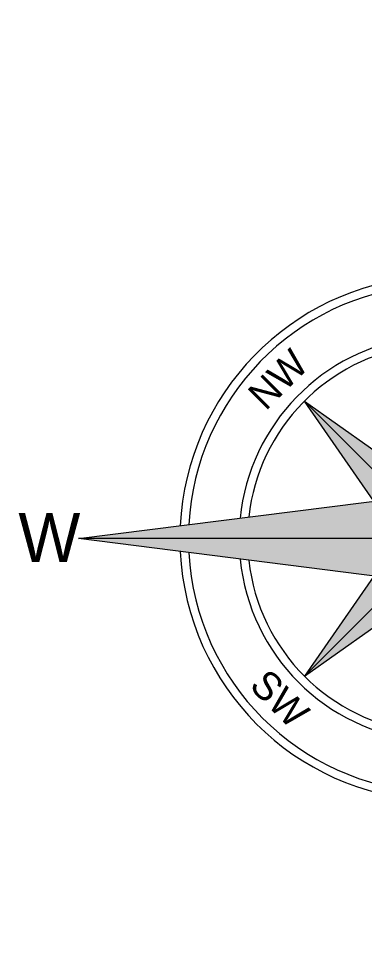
# Model space of a CAD drawing. Header units: metres. Extents: x -18745 to 220762, y -1579758 to -1356048.
# Drawn here: x 179142 to 186179, y -1382722 to -1363692 of the extents above; entities that cross this region are included whole.
import ezdxf

# ---------------------------------------------------------------- set-up
doc = ezdxf.new("R2010")
doc.units = ezdxf.units.M
doc.layers.get('0').update_dxf_attribs({"lineweight": 0})
doc.layers.add('A-100 - Copy$0$Frame', color=8, linetype='Continuous', lineweight=0)
doc.layers.add('A-100 - Copy$0$Proj', color=8, linetype='Continuous', lineweight=0)
doc.styles.add('A-100 - Copy$0$Standard', font='GOTHIC.TTF')

# ---------------------------------------------------------------- blocks, each defined once
blk = doc.blocks.new('A-100 - Copy$0$NORTH')
at = {"layer": 'A-100 - Copy$0$Proj'}
h = blk.add_hatch(color=256, dxfattribs=at)
h.dxf.hatch_style = 1
h.paths.add_polyline_path([(596056, 237883), (596056, 228351), (596889, 229184)])
h.paths.add_polyline_path([(603454, 228351), (596056, 228351), (596889, 227518)])
h.paths.add_polyline_path([(596889, 227518), (596056, 228351), (596056, 220953)])
h.paths.add_polyline_path([(596056, 228351), (588658, 228351), (595223, 227518)])
h.paths.add_polyline_path([(593258, 231149), (594671, 229114), (595223, 229184)])
h.paths.add_polyline_path([(596889, 227518), (596822, 226987), (598854, 225553)])
h.paths.add_polyline_path([(598854, 231149), (596889, 229184), (597441, 229114)])
h.paths.add_polyline_path([(595223, 227518), (593258, 225553), (595291, 226987)])
h = blk.add_hatch(color=256, dxfattribs=at)
h.dxf.hatch_style = 1
h.paths.add_polyline_path([(596056, 237883), (595223, 229184), (596056, 228351)])
h.paths.add_polyline_path([(593258, 231149), (595223, 229184), (595275, 229726)])
h.paths.add_polyline_path([(595223, 229184), (588658, 228351), (596056, 228351)])
h.paths.add_polyline_path([(598854, 231149), (596837, 229726), (596889, 229184)])
h.paths.add_polyline_path([(597441, 227588), (596889, 227518), (598854, 225553)])
h.paths.add_polyline_path([(595223, 227518), (594671, 227588), (593258, 225553)])
h.paths.add_polyline_path([(596056, 228351), (595223, 227518), (596056, 220953)])
h.paths.add_polyline_path([(596889, 229184), (596056, 228351), (603454, 228351)])
for p, q in [((596056, 228351), (596056, 237883)), ((593258, 225553), (598854, 231149)), ((598854, 225553), (593258, 231149)), ((603454, 228351), (588658, 228351)), ((596056, 228351), (596056, 220953))]:
    blk.add_line(p, q, dxfattribs=at)
blk.add_lwpolyline([(596889, 229184), (603454, 228351), (596889, 227518), (596056, 220953), (595223, 227518), (588658, 228351), (595223, 229184), (596056, 237883)], close=True, dxfattribs=at)
for points in [[(594671, 229114), (593258, 231149), (595275, 229726)], [(597441, 229114), (598854, 231149), (596837, 229726)], [(594671, 227588), (593258, 225553), (595275, 226976)], [(597441, 227588), (598854, 225553), (596837, 226976)]]:
    blk.add_lwpolyline(points, dxfattribs=at)
for radius, start, end in [(5334, 94.3382, 177.1764), (5334, 2.8236, 85.6618), (5162, 94.6685, 176.8376), (5162, 3.1624, 85.3315), (4129, 97.241, 174.1985), (4129, 5.8015, 82.759), (3957, 97.8035, 173.6212), (3957, 6.3788, 82.1965), (5334, 182.8236, 267.1764), (5162, 183.1624, 266.8376), (5334, 272.8236, 357.1764), (5162, 273.1624, 356.8376), (4129, 185.8015, 264.1985), (3957, 186.3788, 263.6212), (4129, 275.8015, 354.1985), (3957, 276.3788, 353.6212)]:
    blk.add_arc((596056, 228351), radius, start, end, dxfattribs=at)
at = {"layer": 'A-100 - Copy$0$Proj', "style": 'A-100 - Copy$0$Standard'}
for s, p in [('N', (595560, 237927)), ('W', (587433, 227873)), ('E', (603416, 227873)), ('S', (595560, 219911))]:
    blk.add_text(s, height=1000, dxfattribs=at).set_placement(p)
for s, rotation, p in [('NW', 45, (592468, 230934)), ('NE', 315, (598776, 231806)), ('SW', 315, (592113, 225334)), ('SE', 45, (599160, 224496))]:
    blk.add_text(s, height=576, rotation=rotation, dxfattribs=at).set_placement(p)
blk = doc.blocks.new('A-100 - Copy')
at = {"layer": 'A-100 - Copy$0$Frame'}
blk.add_blockref('A-100 - Copy$0$NORTH', (-408297.2, -1602618.8, -0.1), dxfattribs=at)

msp = doc.modelspace()

# ---------------------------------------------------------------- block references
msp.add_blockref('A-100 - Copy', (0, 0))

doc.saveas('drawing.dxf')
